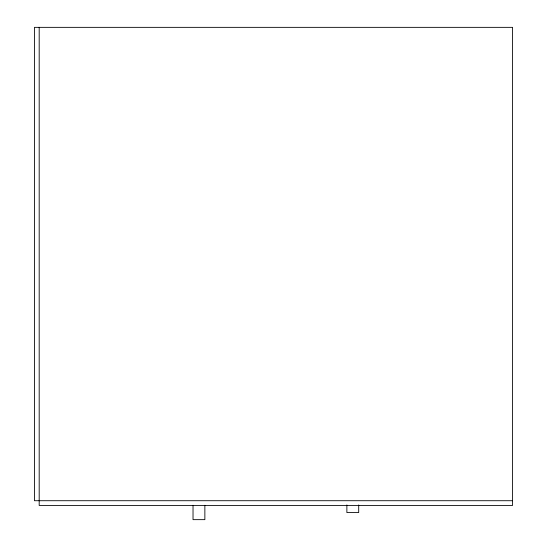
<?xml version="1.0" encoding="UTF-8"?>
<svg xmlns="http://www.w3.org/2000/svg" width="547" height="547" viewBox="0 0 547 547"><rect width="100%" height="100%" fill="white"/><g stroke="black" fill="none" stroke-linecap="round" stroke-linejoin="round"><path stroke-width="0.82" d="M512.553 500.717L34.447 500.717L34.447 27.35L512.553 27.35L512.553 505.449L39.186 505.449L39.186 27.35M358.709 504.943L358.709 512.553L346.873 512.553L346.873 504.943M204.865 505.278L204.865 519.65L193.029 519.65L193.029 505.278"/></g></svg>
